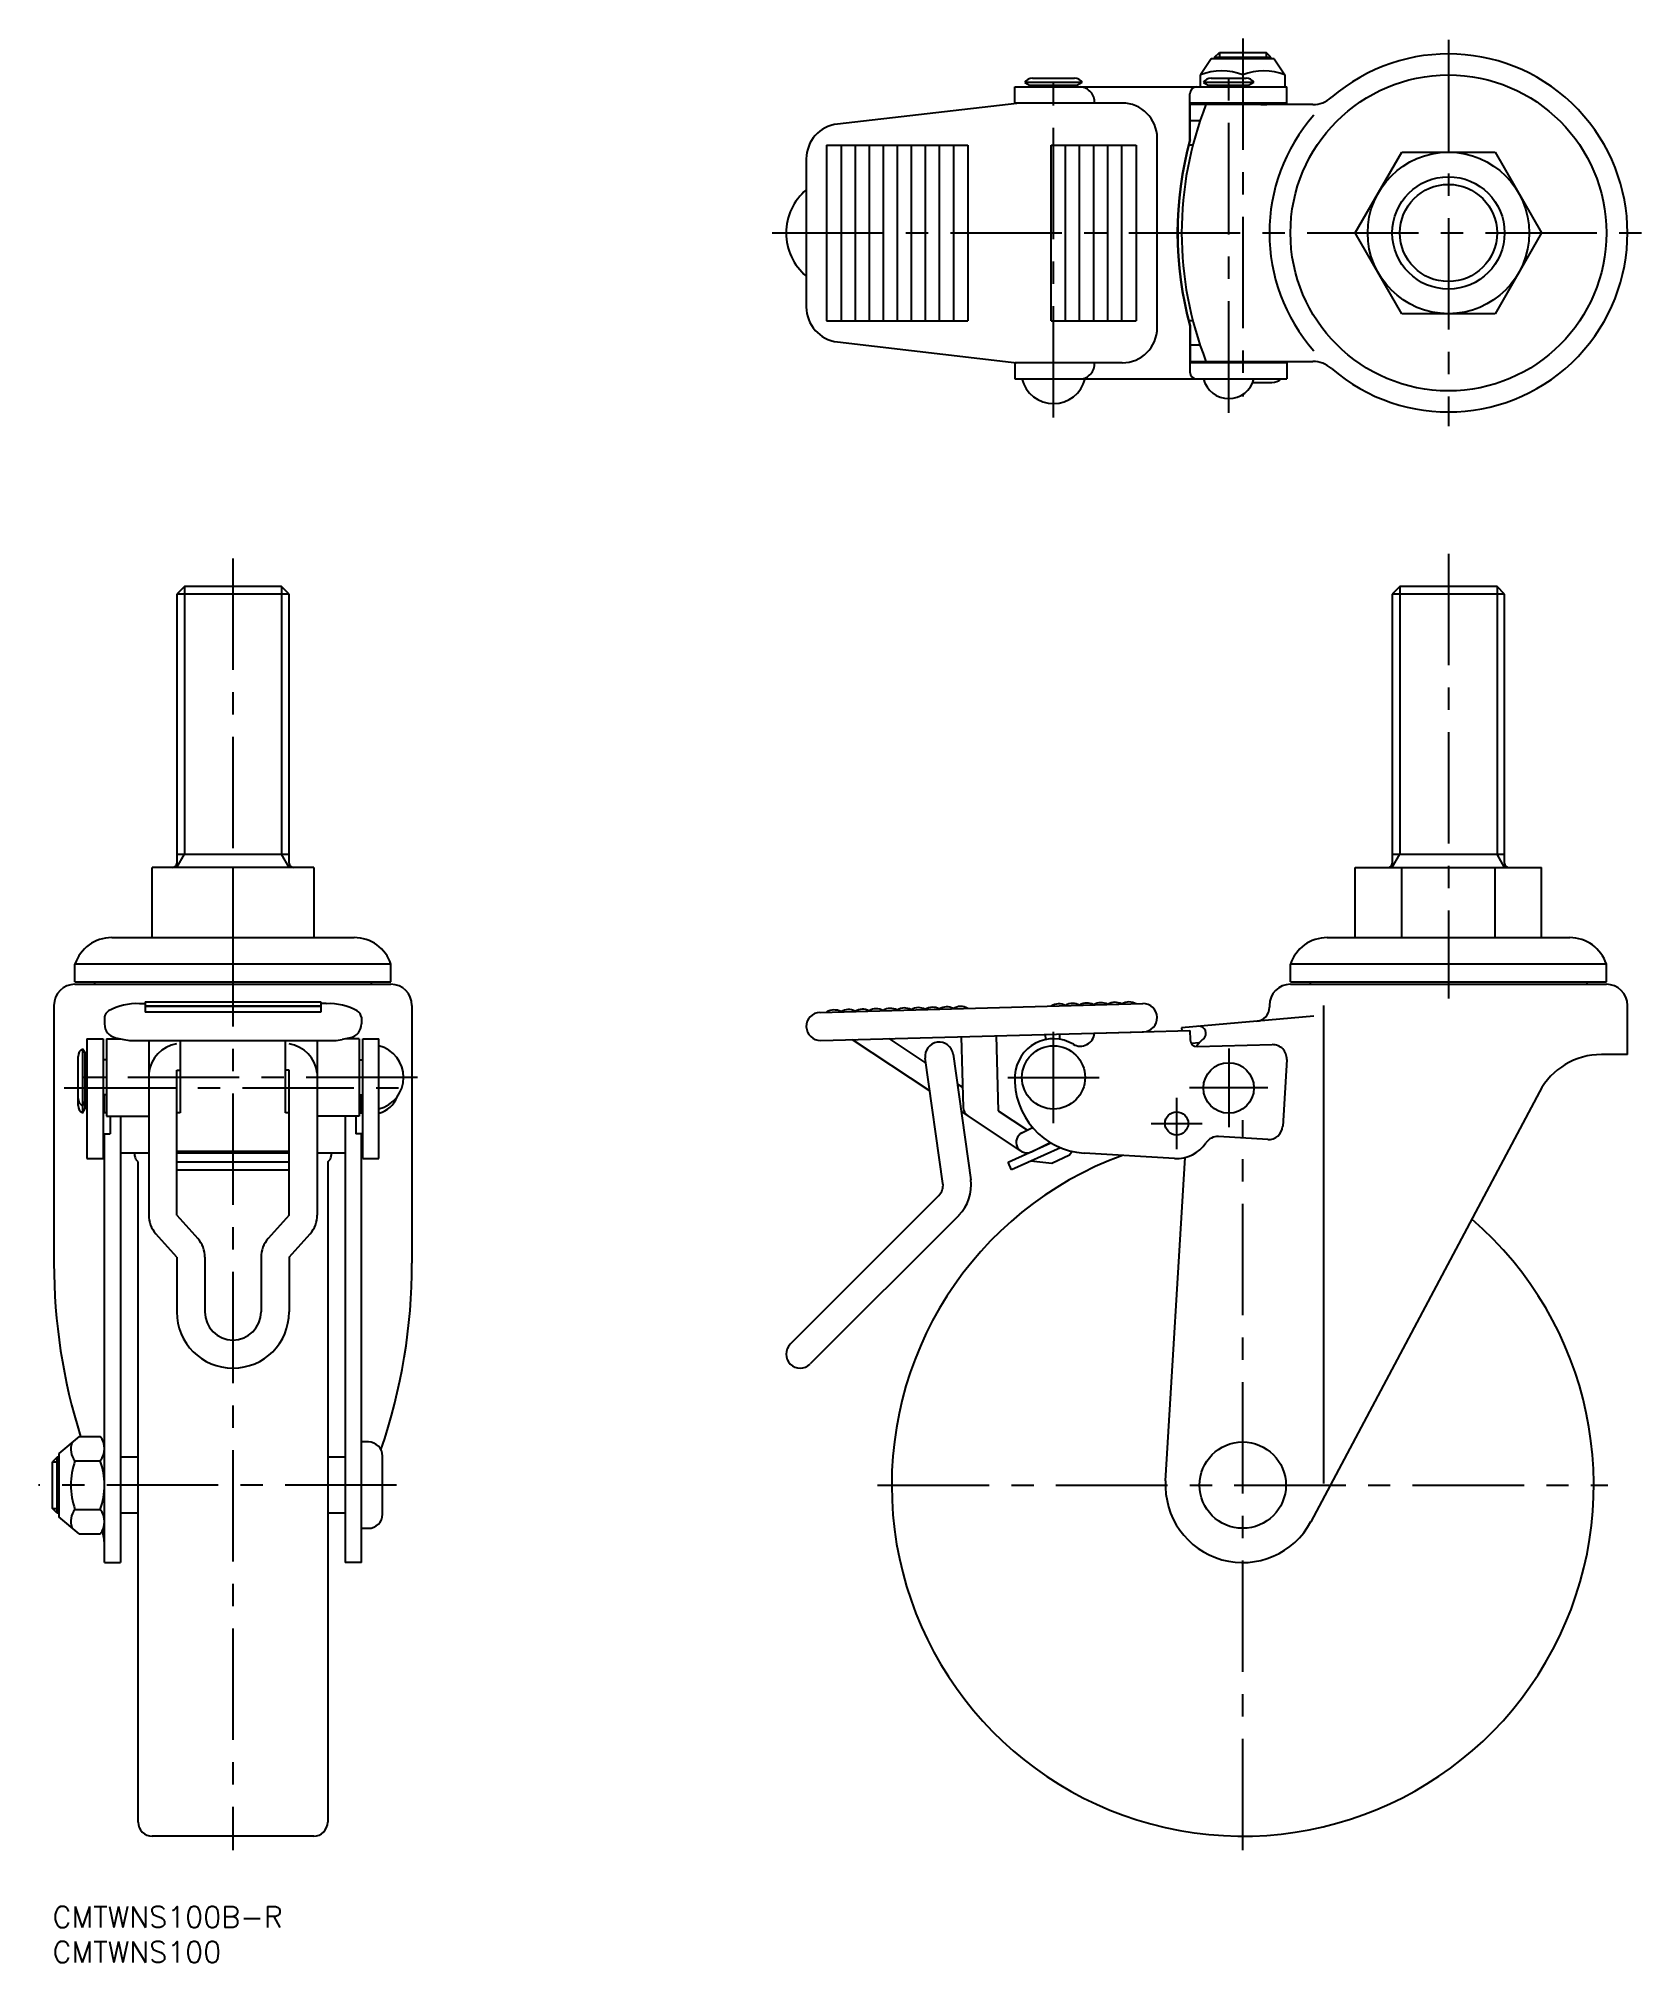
# Model space of a CAD drawing. Extents: x -2 to 226, y -8 to 266.
import ezdxf

# ---------------------------------------------------------------- set-up
doc = ezdxf.new("R2010")
doc.units = 0
doc.header["$LTSCALE"] = 0.5
doc.linetypes.add('CENTER', pattern=[50.8, 31.75, -6.35, 6.35, -6.35])
for name, color, linetype in [('MSM_CENTER', 1, 'CENTER'), ('MSM_CONTINUOUS', 7, 'CONTINUOUS'), ('MSM_NARROW', 5, 'CONTINUOUS'), ('MSM_PART_NUMBER', 7, 'CONTINUOUS')]:
    doc.layers.add(name, color=color, linetype=linetype)
doc.styles.get("Standard").update_dxf_attribs({"font": 'txt.shx', "height": 3, "bigfont": 'bigfont.shx'})

msp = doc.modelspace()

# ---------------------------------------------------------------- linework, layer by layer
at = {"layer": 'MSM_CENTER'}
for p, q in [((169.53, 266.07), (169.53, 215.07)), ((198.83, 265.87), (198.83, 210.87)), ((142.58, 212.07), (142.58, 262.42)), ((167.53, 212.77), (167.53, 262.42)), ((102.49, 238.37), (226.33, 238.37)), ((25.7, 192), (25.7, 8)), ((198.83, 192.67), (198.83, 129.34)), ((142.58, 111.58), (142.58, 124.58)), ((167.53, 122.18), (167.53, 110.98)), ((52, 118.08), (1.65, 118.08)), ((136.08, 118.08), (149.08, 118.08)), ((1.65, 116.58), (51.3, 116.58)), ((160.12, 115.17), (160.12, 107.87)), ((173.13, 116.58), (161.93, 116.58)), ((156.47, 111.52), (163.77, 111.52)), ((169.53, 8), (169.53, 112)), ((49, 60), (-2, 60)), ((117.53, 60), (221.53, 60))]:
    msp.add_line(p, q, dxfattribs=at)
at = {"layer": 'MSM_CONTINUOUS'}
for p, q in [((165.03, 263.17), (163.53, 260.87)), ((174.03, 263.17), (165.03, 263.17)), ((165.53, 263.4), (166.21, 264.07)), ((165.53, 263.4), (173.53, 263.4)), ((165.53, 263.4), (165.53, 263.17)), ((166.21, 264.07), (172.86, 264.07)), ((166.21, 264.07), (166.21, 263.17)), ((173.53, 263.4), (172.86, 264.07)), ((172.86, 264.07), (172.86, 263.17)), ((173.53, 263.17), (173.53, 263.4)), ((174.03, 263.17), (175.53, 260.87)), ((139.58, 260.42), (145.58, 260.42)), ((163.53, 259.17), (163.53, 260.87)), ((165.03, 260.42), (170.03, 260.42)), ((169.53, 260.87), (169.53, 260.42)), ((175.53, 260.87), (175.53, 259.17)), ((137.08, 256.87), (137.08, 259.17)), ((137.08, 259.17), (175.8, 259.17)), ((146.66, 259.8), (138.5, 259.8)), ((138.5, 259.8), (139.15, 259.42)), ((139.15, 259.42), (146.01, 259.42)), ((146.66, 259.8), (146.01, 259.42)), ((162, 251.62), (162, 258.17)), ((171.12, 259.8), (163.95, 259.8)), ((163.95, 259.8), (164.6, 259.42)), ((164.6, 259.42), (170.47, 259.42)), ((171.12, 259.8), (170.47, 259.42)), ((175.8, 256.87), (175.8, 259.17)), ((111.79, 253.89), (137.36, 256.87)), ((152.35, 256.87), (137.08, 256.87)), ((175.8, 256.87), (162.06, 256.87)), ((162.06, 251.62), (162.06, 256.87)), ((179.52, 256.67), (162.06, 256.67)), ((163.53, 256.67), (163.53, 256.87)), ((165.53, 256.67), (165.53, 256.87)), ((169.53, 256.67), (169.53, 256.87)), ((175.53, 256.87), (175.53, 256.67)), ((162.06, 254.37), (163.46, 254.37)), ((110.26, 250.87), (110.26, 225.87)), ((110.26, 250.87), (130.36, 250.87)), ((112.31, 250.87), (112.31, 225.87)), ((114.31, 250.87), (114.31, 225.87)), ((116.31, 250.87), (116.31, 225.87)), ((118.31, 250.87), (118.31, 225.87)), ((120.31, 250.87), (120.31, 225.87)), ((122.31, 250.87), (122.31, 225.87)), ((124.31, 250.87), (124.31, 225.87)), ((126.31, 250.87), (126.31, 225.87)), ((128.31, 250.87), (128.31, 225.87)), ((130.36, 250.87), (130.36, 225.87)), ((142.25, 225.87), (142.25, 250.87)), ((142.25, 250.87), (154.35, 250.87)), ((144.3, 225.87), (144.3, 250.87)), ((146.3, 225.87), (146.3, 250.87)), ((148.3, 225.87), (148.3, 250.87)), ((150.3, 225.87), (150.3, 250.87)), ((152.3, 225.87), (152.3, 250.87)), ((154.35, 250.87), (154.35, 225.87)), ((157.35, 224.87), (157.35, 251.87)), ((162.42, 250.87), (161.86, 250.87)), ((185.55, 238.37), (192.19, 249.87)), ((192.19, 249.87), (205.47, 249.87)), ((205.47, 249.87), (212.11, 238.37)), ((107.37, 248.92), (107.37, 227.82)), ((192.19, 226.87), (185.55, 238.37)), ((212.11, 238.37), (205.47, 226.87)), ((110.26, 225.87), (130.36, 225.87)), ((142.25, 225.87), (154.35, 225.87)), ((162.42, 225.87), (161.86, 225.87)), ((162, 225.12), (162, 218.57)), ((162.06, 225.12), (162.06, 219.87)), ((205.47, 226.87), (192.19, 226.87)), ((111.79, 222.86), (137.36, 219.87)), ((163.46, 222.37), (162.06, 222.37)), ((152.35, 219.87), (137.08, 219.87)), ((137.08, 219.87), (137.08, 217.57)), ((162.06, 220.07), (179.52, 220.07)), ((175.8, 219.87), (162.06, 219.87)), ((163.38, 220.07), (163.38, 219.87)), ((165.53, 219.87), (165.53, 220.07)), ((169.53, 219.87), (169.53, 220.07)), ((175.68, 219.87), (175.68, 220.07)), ((175.8, 219.87), (175.8, 217.57)), ((137.08, 217.57), (175.8, 217.57)), ((170.97, 217.07), (173.68, 217.07)), ((18.78, 188), (17.7, 186.92)), ((33.7, 186.92), (17.7, 186.92)), ((17.7, 186.92), (17.7, 148.6)), ((32.62, 188), (18.78, 188)), ((33.7, 186.92), (32.62, 188)), ((33.7, 148.6), (33.7, 186.92)), ((191.92, 188), (190.83, 186.92)), ((206.83, 186.92), (190.83, 186.92)), ((190.83, 186.92), (190.83, 148.6)), ((205.75, 188), (191.92, 188)), ((206.83, 186.92), (205.75, 188)), ((206.83, 148.6), (206.83, 186.92)), ((37.2, 148), (14.2, 148)), ((14.2, 138), (14.2, 148)), ((17.7, 149.87), (33.7, 149.87)), ((25.7, 148), (25.7, 138)), ((37.2, 148), (37.2, 138)), ((185.55, 138), (185.55, 148)), ((185.55, 148), (212.11, 148)), ((190.83, 149.87), (206.83, 149.87)), ((192.19, 138), (192.19, 148)), ((205.47, 138), (205.47, 148)), ((212.11, 138), (212.11, 148)), ((8.43, 138), (42.97, 138)), ((181.56, 138), (216.1, 138)), ((48.2, 134.2), (3.2, 134.2)), ((3.2, 131.7), (3.2, 134.2)), ((3.2, 131.7), (48.2, 131.7)), ((5.99, 131.7), (5.99, 131.34)), ((45.41, 131.7), (45.41, 131.34)), ((48.2, 131.7), (48.2, 134.2)), ((221.33, 134.2), (176.33, 134.2)), ((176.33, 131.7), (176.33, 134.2)), ((176.33, 131.7), (221.33, 131.7)), ((179.12, 131.7), (179.12, 131.34)), ((218.55, 131.7), (218.55, 131.34)), ((221.33, 131.7), (221.33, 134.2)), ((3.2, 131.34), (48.2, 131.34)), ((13.2, 128.83), (38.2, 128.83)), ((13.2, 128.83), (13.2, 128.23)), ((38.2, 128.83), (38.2, 128.23)), ((176.33, 131.34), (221.33, 131.34)), ((0.2, 128.34), (0.2, 91.64)), ((7.4, 126.64), (7.4, 125.69)), ((12.4, 128.59), (13.2, 128.59)), ((38.2, 128.23), (13.2, 128.23)), ((38.2, 128.18), (13.2, 128.18)), ((13.2, 128.18), (13.2, 127.37)), ((38.2, 127.37), (13.2, 127.37)), ((39, 128.59), (38.2, 128.59)), ((38.2, 128.18), (38.2, 127.37)), ((44, 126.64), (44, 125.69)), ((51.2, 128.34), (51.2, 91.64)), ((109.32, 127.34), (155.3, 128.59)), ((179.65, 126.79), (160.83, 125.15)), ((173.33, 128.34), (173.33, 128.07)), ((181.08, 60.25), (181.08, 128.34)), ((224.33, 121.34), (224.33, 128.34)), ((4.9, 123.58), (4.9, 106.52)), ((4.9, 123.58), (7.2, 123.58)), ((7.2, 123.58), (7.2, 106.52)), ((7.7, 123.58), (7.7, 112.58)), ((7.7, 123.58), (9.65, 123.58)), ((8.95, 123.74), (10.15, 123.47)), ((11.27, 123.34), (40.13, 123.34)), ((13.7, 123.34), (13.7, 98.47)), ((18.2, 123.34), (18.2, 113.02)), ((33.2, 113.02), (33.2, 123.34)), ((37.7, 123.34), (37.7, 98.47)), ((42.45, 123.74), (41.25, 123.47)), ((43.7, 123.58), (41.75, 123.58)), ((43.7, 123.58), (43.7, 112.58)), ((44.2, 106.52), (44.2, 123.58)), ((44.2, 123.58), (46.5, 123.58)), ((46.5, 106.52), (46.5, 123.58)), ((109.42, 123.34), (155.41, 124.59)), ((113.9, 123.46), (124.97, 116.16)), ((119.13, 123.6), (124.41, 120.12)), ((129.42, 123.88), (129.69, 113.8)), ((134.42, 124.02), (134.71, 113.32)), ((141.41, 124.21), (141.43, 123.46)), ((143.41, 124.26), (143.43, 123.52)), ((148.41, 124.39), (162, 124.76)), ((148.41, 124.4), (148.41, 124.39)), ((151.41, 124.48), (151.41, 124.48)), ((160.83, 125.15), (160.87, 124.73)), ((162, 124.76), (162.03, 123.43)), ((3.65, 114.08), (3.65, 121.08)), ((4.27, 122.17), (4.65, 121.52)), ((4.27, 122.17), (4.27, 113)), ((4.65, 113.65), (4.65, 121.52)), ((126.82, 102.96), (124.31, 120.82)), ((128.27, 121.38), (130.78, 103.51)), ((162.17, 122.95), (163.39, 123.06)), ((163.06, 122.46), (173.74, 122.75)), ((175.79, 120.63), (175.22, 111.11)), ((224.33, 121.34), (220.63, 121.34)), ((7.7, 120.58), (7.2, 120.58)), ((17.7, 98.47), (17.7, 119.1)), ((17.7, 119.1), (18.2, 119.1)), ((33.7, 119.1), (33.2, 119.1)), ((33.7, 98.47), (33.7, 119.1)), ((43.7, 120.58), (44.2, 120.58)), ((7.7, 115.58), (7.2, 115.58)), ((7.4, 113.02), (7.4, 115.58)), ((43.7, 115.58), (44.2, 115.58)), ((44, 113.02), (44, 115.58)), ((128.86, 117.18), (129.61, 116.68)), ((211.8, 116.03), (179.23, 54.78)), ((4.27, 114), (4.65, 114.65)), ((4.27, 113), (4.65, 113.65)), ((7.7, 113.02), (7.2, 113.02)), ((7.7, 112.58), (13.7, 112.58)), ((8.2, 112.58), (8.2, 110.02)), ((9.7, 112.58), (9.7, 48.97)), ((18.2, 113.02), (17.7, 113.02)), ((33.7, 113.02), (33.2, 113.02)), ((43.7, 112.58), (37.7, 112.58)), ((41.7, 112.58), (41.7, 48.97)), ((43.2, 112.58), (43.2, 110.02)), ((43.7, 113.02), (44.2, 113.02)), ((129.42, 113.21), (137.93, 107.59)), ((134.71, 113.32), (138.86, 110.57)), ((7.2, 110.02), (8.2, 110.02)), ((7.4, 48.97), (7.4, 110.02)), ((44.2, 110.02), (43.2, 110.02)), ((44, 48.97), (44, 110.02)), ((138.09, 110.18), (139.61, 110.94)), ((173.1, 109.23), (166.08, 109.66)), ((9.7, 107.34), (13.7, 107.34)), ((11.7, 107.34), (11.7, 106.96)), ((17.7, 107.59), (33.7, 107.59)), ((17.7, 107.34), (33.7, 107.34)), ((37.7, 107.34), (41.7, 107.34)), ((39.7, 107.34), (39.7, 106.96)), ((136.1, 106), (142.21, 108.76)), ((143.59, 108.07), (136.6, 104.9)), ((139.43, 107.5), (142.09, 108.83)), ((144.87, 107), (142.32, 105.84)), ((145.26, 107.54), (144.87, 107)), ((159.82, 106.53), (146.94, 107.3)), ((4.9, 106.52), (7.2, 106.52)), ((12.2, 106.07), (11.92, 106.36)), ((12.2, 12), (12.2, 106.07)), ((33.7, 106), (17.7, 106)), ((17.7, 104.9), (33.7, 104.9)), ((39.2, 106.07), (39.48, 106.36)), ((39.2, 106.07), (39.2, 12)), ((44.2, 106.52), (46.5, 106.52)), ((136.6, 104.9), (136.1, 106)), ((142.32, 105.84), (139.33, 106.14)), ((158.55, 60.63), (161.33, 106.67)), ((105.08, 80.09), (126.26, 101.26)), ((17.7, 98.47), (20.69, 95.12)), ((33.7, 98.47), (30.71, 95.12)), ((129.08, 98.43), (107.91, 77.26)), ((17.7, 92.46), (14.71, 95.81)), ((33.7, 92.46), (36.69, 95.81)), ((17.7, 92.46), (17.7, 84.67)), ((21.7, 92.46), (21.7, 84.67)), ((29.7, 92.46), (29.7, 84.67)), ((33.7, 92.46), (33.7, 84.67)), ((3.79, 66.93), (0.9, 64.5)), ((3.79, 66.93), (6.8, 66.93)), ((45, 66.15), (44, 66.15)), ((0.68, 64), (0, 63.32)), ((0, 56.68), (0, 63.32)), ((0, 63.32), (0.9, 63.32)), ((0.68, 56), (0.68, 64)), ((0.9, 64), (0.68, 64)), ((0.9, 64.5), (0.9, 55.5)), ((3.2, 63.46), (6.8, 63.46)), ((12.2, 64), (9.7, 64)), ((41.7, 64), (39.2, 64)), ((47, 55.85), (47, 64.15)), ((0, 56.68), (0.9, 56.68)), ((0.68, 56), (0, 56.68)), ((0.9, 56), (0.68, 56)), ((3.79, 53.07), (0.9, 55.5)), ((3.2, 56.54), (6.8, 56.54)), ((12.2, 56), (9.7, 56)), ((41.7, 56), (39.2, 56)), ((3.79, 53.07), (6.8, 53.07)), ((44, 53.85), (45, 53.85)), ((7.4, 48.97), (9.7, 48.97)), ((44, 48.97), (41.7, 48.97)), ((37.2, 10), (14.2, 10))]:
    msp.add_line(p, q, dxfattribs=at)
for centre, radius in [((198.83, 238.37), 22.5), ((198.83, 238.37), 11.5), ((198.83, 238.37), 8), ((142.58, 118.08), 4.5), ((167.53, 116.58), 3.6), ((160.12, 111.52), 1.65), ((169.53, 60), 6.15)]:
    msp.add_circle(centre, radius, dxfattribs=at)
for centre, radius, start, end in [((198.83, 238.37), 25.5, 229.1069, 130.8931), ((139.58, 259.17), 1.25, 90, 150), ((145.58, 259.17), 1.25, 30, 90), ((166.53, 253.67), 7.8, 67.3801, 112.6199), ((165.03, 259.17), 1.25, 90, 150), ((172.53, 253.67), 7.8, 67.3801, 112.6199), ((170.03, 259.17), 1.25, 30, 90), ((139.58, 259.17), 0.5, 0, 30), ((145.58, 259.17), 0.5, 150, 180), ((146.28, 257.04), 2.13, 355.4123, 86.4639), ((163, 258.17), 1, 90, 180), ((165.03, 259.17), 0.5, 0, 30), ((170.03, 259.17), 0.5, 150, 180), ((179.52, 260.67), 4, 270, 310.8931), ((152.35, 251.87), 5, 0.0081, 90.003), ((210.83, 238.37), 50, 158.5309, 201.4691), ((166.53, 264.47), 7.8, 256.9972, 262.6341), ((172.53, 264.47), 7.8, 256.9972, 283.0028), ((198.83, 238.37), 25.5, 138.7898, 221.2102), ((112.37, 248.92), 5, 96.6572, 180), ((210.23, 238.37), 50.02, 164.6386, 195.3614), ((210.29, 238.37), 50.02, 164.6386, 195.3614), ((112.49, 238.37), 8, 129.8125, 230.1875), ((112.37, 227.82), 5, 180, 263.3428), ((152.35, 224.87), 5, 269.997, 359.9919), ((146.28, 219.7), 2.13, 273.5361, 4.5877), ((179.52, 216.07), 4, 49.1069, 90), ((142.58, 218.71), 4.64, 194.25, 345.75), ((163, 218.57), 1, 180, 270), ((167.54, 218.49), 3.71, 194.25, 345.75), ((173.68, 219.07), 2, 270, 311.4096), ((17.1, 148.6), 0.6, 270, 0), ((34.3, 148.6), 0.6, 180, 270), ((190.23, 148.6), 0.6, 270, 0), ((207.43, 148.6), 0.6, 180, 270), ((8.43, 132.5), 5.5, 90, 161.9955), ((42.97, 132.5), 5.5, 18.0045, 90), ((181.56, 132.5), 5.5, 90, 161.9955), ((216.1, 132.5), 5.5, 18.0045, 90), ((3.2, 128.34), 3, 90, 180), ((48.2, 128.34), 3, 0, 90), ((153.35, 126.83), 2, 59.7647, 121.5531), ((176.33, 128.34), 3, 90, 180), ((221.33, 128.34), 3, 0, 90), ((8.59, 126.53), 1.19, 119.9814, 174.4724), ((12, 120.31), 8.28, 87.2634, 118.9891), ((39.4, 120.31), 8.28, 61.0109, 92.7366), ((42.81, 126.53), 1.19, 5.5276, 60.0186), ((109.37, 125.34), 2, 91.5531, 271.5531), ((111.36, 125.69), 2, 61.5531, 123.3414), ((113.36, 125.75), 2, 61.5531, 121.5531), ((115.36, 125.8), 2, 61.5531, 121.5531), ((117.36, 125.86), 2, 61.5531, 121.5531), ((119.36, 125.91), 2, 61.5531, 121.5531), ((121.36, 125.97), 2, 61.5531, 121.5531), ((123.36, 126.02), 2, 61.5531, 121.5531), ((125.36, 126.07), 2, 61.5531, 121.5531), ((127.36, 126.13), 2, 61.5531, 121.5531), ((129.35, 126.18), 2, 59.7647, 121.5531), ((143.35, 126.56), 2, 61.5531, 123.3414), ((145.35, 126.62), 2, 61.5531, 121.5531), ((147.35, 126.67), 2, 61.5531, 121.5531), ((149.35, 126.72), 2, 61.5531, 121.5531), ((151.35, 126.78), 2, 61.5531, 121.5531), ((155.35, 126.59), 2, 271.5531, 91.5531), ((171.33, 128.07), 2, 275, 0), ((220.92, 127.95), 3.42, 359.8399, 0.1601), ((9.4, 125.69), 2, 180, 257.0393), ((11.27, 128.34), 5, 257.0393, 270), ((40.13, 128.34), 5, 270, 282.9607), ((42, 125.69), 2, 282.9607, 360), ((142.58, 118.08), 5.5, 59.0074, 176.553), ((146.41, 124.53), 2, 239.2424, 356.1704), ((163.03, 123.46), 1, 181.5531, 271.5531), ((167.12, 119.73), 5, 129.5371, 146.853), ((163.3, 124.36), 1, 309.5371, 95), ((4.9, 121.08), 1.25, 120, 180), ((4.9, 121.08), 0.5, 240, 270), ((18.46, 118.11), 4.8, 99.3426, 173.0239), ((32.94, 118.11), 4.8, 6.9761, 80.6574), ((45.36, 118.08), 4.64, 284.25, 75.75), ((126.29, 121.1), 2, 8, 188), ((173.8, 120.75), 2, 356.5531, 91.5531), ((220.63, 111.34), 10, 90, 152), ((147.57, 117.78), 10.5, 176.5531, 266.5531), ((4.9, 115.08), 0.5, 90, 120), ((45.59, 116.58), 3.71, 284.25, 339.7551), ((4.9, 115.08), 1.25, 180, 240), ((4.9, 114.08), 1.25, 180, 240), ((4.9, 114.08), 0.5, 90, 120), ((131.19, 113.84), 1.5, 181.5531, 236.5531), ((138.76, 108.84), 1.5, 116.5531, 296.5531), ((165.96, 107.66), 2, 86.5531, 146.5531), ((173.22, 111.23), 2, 266.5531, 356.5531), ((12.7, 106.99), 1, 181.2545, 218.666), ((38.7, 106.99), 1, 321.334, 358.7455), ((169.53, 60), 50, 110.0405, 49.2745), ((160.12, 111.52), 5, 266.5531, 326.5531), ((124.84, 102.68), 2, 315, 8), ((124.84, 102.68), 6, 315, 8), ((17.7, 98.47), 4, 180, 221.7216), ((33.7, 98.47), 4, 318.2784, 0), ((17.7, 92.46), 4, 0, 41.7216), ((33.7, 92.46), 4, 138.2784, 180), ((82.55, 91.64), 82.35, 180, 197.4666), ((-31.15, 91.64), 82.35, 341.157, 0), ((25.7, 84.67), 8, 180, 0), ((25.7, 84.67), 4, 180, 0), ((106.49, 78.67), 2, 135, 315), ((5.4, 65.2), 2.8, 162.585, 218.2132), ((4.6, 65.2), 2.8, 321.7868, 38.2132), ((45, 64.15), 2, 0, 90), ((12.9, 60), 10.3, 160.3471, 199.6529), ((-2.9, 60), 10.3, 340.3471, 19.6529), ((169.53, 59.97), 11, 176.5531, 332.138), ((5.4, 54.8), 2.8, 141.7868, 197.415), ((4.6, 54.8), 2.8, 321.7868, 38.2132), ((45, 55.85), 2, 270, 0), ((1.59, 51.59), 5.81, 0, 19.1911), ((14.2, 12), 2, 180, 270), ((37.2, 12), 2, 270, 0)]:
    msp.add_arc(centre, radius, start, end, dxfattribs=at)
at = {"layer": 'MSM_NARROW'}
for p, q in [((18.78, 188), (18.78, 149.87)), ((32.62, 188), (32.62, 149.87)), ((191.92, 188), (191.92, 149.87)), ((205.75, 188), (205.75, 149.87)), ((17.7, 148), (18.78, 149.87)), ((33.7, 148), (32.62, 149.87)), ((190.83, 148), (191.92, 149.87)), ((206.83, 148), (205.75, 149.87))]:
    msp.add_line(p, q, dxfattribs=at)
msp.add_circle((198.83, 238.37), 6.92, dxfattribs=at)

# ---------------------------------------------------------------- texts
at = {"layer": 'MSM_PART_NUMBER'}
for s, p in [('CMTWNS100B-R', (0, -3)), ('CMTWNS100', (0, -8))]:
    msp.add_text(s, height=3, dxfattribs=at).set_placement(p)

doc.saveas('drawing.dxf')
